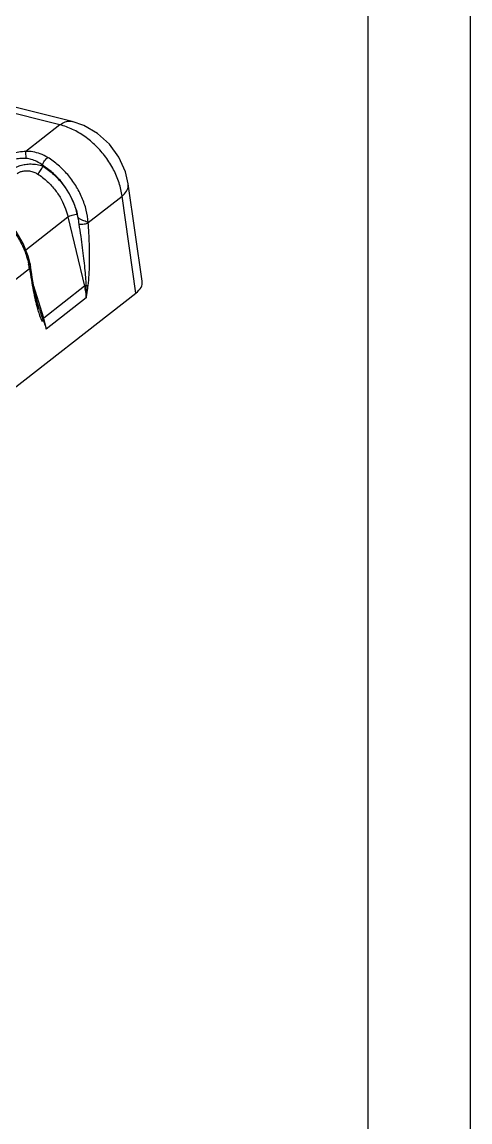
# Model space of a CAD drawing. Header units: inches. Extents: x 3700 to 4563, y 1353 to 2328.
# Drawn here: x 4026.4 to 4047.6, y 1464.8 to 1516.8 of the extents above; entities that cross this region are included whole.
import ezdxf

# ---------------------------------------------------------------- set-up
doc = ezdxf.new("R2010")
doc.units = ezdxf.units.IN
doc.header["$LTSCALE"] = 0.5
doc.layers.add('06___PRT_ALL_SURFS', color=7, linetype='Continuous')

msp = doc.modelspace()

# ---------------------------------------------------------------- linework, layer by layer
for p, q in [((4047.601, 1555.962), (4047.601, 1353.172)), ((4042.772, 1551.133), (4042.772, 1358))]:
    msp.add_line(p, q)
at = {"color": 7, "linetype": 'Continuous'}
for p, q in [((4028.218, 1511.983), (4013.329, 1515.687)), ((4028.791, 1512.151), (4013.903, 1515.855)), ((4028.218, 1511.983), (4026.608, 1510.728)), ((4032.104, 1504.589), (4031.445, 1509.2)), ((4029.557, 1507.363), (4031.151, 1508.606)), ((4031.805, 1504.03), (4031.151, 1508.606)), ((4024.339, 1503.294), (4026.774, 1505.194)), ((4026.802, 1505.421), (4026.802, 1505.42)), ((3994.231, 1474.734), (4031.805, 1504.03)), ((4029.456, 1503.804), (4027.569, 1502.332))]:
    msp.add_line(p, q, dxfattribs=at)
msp.add_lwpolyline([(4031.445, 1509.2), (4031.312, 1509.766), (4031.004, 1510.45), (4030.554, 1511.067), (4029.991, 1511.58), (4029.347, 1511.958), (4028.791, 1512.151)], dxfattribs=at)
for centre, radius, start, end in [((4023.511, 1504.735), 3.294, 9.5294, 11.7489), ((4023.615, 1504.753), 3.189, 7.9392, 9.5258), ((4015.72, 1505.657), 13.9, 356.88, 358.9309), ((4017.348, 1505.85), 12.288, 353.166, 355.5649), ((4022.733, 1504.116), 6.73, 357.3409, 2.3961), ((4033.93, 1505.161), 7.028, 195.2774, 195.9323)]:
    msp.add_arc(centre, radius, start, end, dxfattribs=at)
msp.add_ellipse((4030.156, 1504.437), major_axis=(1.952, 0.117), ratio=0.462882, start_param=-0.592644, end_param=0.037881, dxfattribs=at)
for points, start_tangent, end_tangent in [([(4028.218, 1511.983), (4028.463, 1512.125), (4028.7, 1512.165), (4028.791, 1512.151)], (0.788621, 0.61488), (0.969856, -0.243678)), ([(4031.151, 1508.606), (4031.012, 1509.238), (4030.751, 1509.865), (4030.381, 1510.458), (4029.92, 1510.989), (4029.389, 1511.433), (4028.813, 1511.77), (4028.218, 1511.983)], (-0.120961, 0.992657), (-0.970404, 0.241485)), ([(4026.608, 1510.728), (4026.275, 1510.695), (4025.979, 1510.629), (4025.735, 1510.536), (4025.553, 1510.425)], (-0.999017, -0.044329), (-0.78858, -0.614932)), ([(4027.636, 1510.445), (4027.283, 1510.616), (4026.937, 1510.706), (4026.608, 1510.728)], (-0.852959, 0.521977), (-0.999741, -0.02277)), ([(4026.618, 1510.393), (4026.612, 1510.526), (4026.609, 1510.644), (4026.608, 1510.728)], (-0.048528, 0.998822), (0.010414, 0.999946)), ([(4027.388, 1510.075), (4027.431, 1510.179), (4027.492, 1510.285), (4027.564, 1510.378), (4027.636, 1510.445)], (0.30528, 0.952263), (0.802004, 0.597319)), ([(4029.557, 1507.364), (4029.458, 1507.958), (4029.257, 1508.548), (4028.961, 1509.113), (4028.582, 1509.631), (4028.134, 1510.081), (4027.636, 1510.445)], (-0.077975, 0.996955), (-0.852968, 0.521963)), ([(4031.151, 1508.606), (4031.362, 1508.85), (4031.448, 1509.1), (4031.444, 1509.2)], (0.752432, 0.65867), (-0.145396, 0.989374)), ([(4024.754, 1508.132), (4025.218, 1507.806), (4025.685, 1507.371), (4026.088, 1506.872), (4026.411, 1506.329), (4026.643, 1505.762), (4026.737, 1505.406)], (0.856254, -0.516554), (0.203503, -0.979074)), ([(4029.557, 1507.364), (4029.463, 1507.402), (4029.339, 1507.451), (4029.203, 1507.513), (4029.074, 1507.589)], (-0.912304, 0.409515), (-0.822985, 0.568062)), ([(4029.126, 1507.296), (4029.241, 1507.288), (4029.363, 1507.298), (4029.473, 1507.324), (4029.557, 1507.364)], (0.987382, -0.158354), (0.830226, 0.557427)), ([(4029.617, 1505.397), (4029.617, 1506.012), (4029.596, 1506.667), (4029.557, 1507.363)], (0.016915, 0.999857), (-0.066563, 0.997782)), ([(4026.804, 1505.3), (4026.774, 1505.193)], (-0.143533, -0.989646), (-0.386005, -0.922497)), ([(4026.822, 1505.295), (4026.818, 1505.254), (4026.774, 1505.194)], (0.127296, -0.991865), (-0.744648, -0.667458)), ([(4026.774, 1505.194), (4026.864, 1504.642), (4026.956, 1504.147), (4027.052, 1503.703), (4027.15, 1503.309)], (0.150028, -0.988682), (0.263717, -0.9646)), ([(4026.802, 1505.42), (4026.807, 1505.331), (4026.804, 1505.3)], (0.180894, -0.983503), (-0.143533, -0.989646)), ([(4029.373, 1504.353), (4029.4, 1504.223), (4029.424, 1504.088), (4029.443, 1503.948), (4029.456, 1503.804)], (0.226665, -0.973973), (0.071537, -0.997438)), ([(4029.456, 1503.804), (4029.49, 1504.001), (4029.522, 1504.196), (4029.549, 1504.388)], (0.167993, 0.985788), (0.153721, 0.988114)), ([(4029.458, 1504.398), (4029.493, 1504.394), (4029.525, 1504.391), (4029.544, 1504.389)], (0.993806, -0.11113), (0.997743, -0.067149)), ([(4027.172, 1503.231), (4027.255, 1502.968), (4027.37, 1502.687)], (0.274725, -0.961523), (0.433165, -0.901315)), ([(4027.404, 1502.797), (4027.399, 1502.76), (4027.388, 1502.723), (4027.37, 1502.687)], (-0.059711, -0.998216), (-0.490237, -0.871589)), ([(4027.404, 1502.797), (4027.438, 1502.71), (4027.468, 1502.63), (4027.494, 1502.557), (4027.517, 1502.491), (4027.537, 1502.431), (4027.554, 1502.378), (4027.569, 1502.332)], (0.368358, -0.929684), (0.292884, -0.956148)), ([(4027.569, 1502.332), (4027.546, 1502.466), (4027.518, 1502.597), (4027.486, 1502.726), (4027.449, 1502.853)], (-0.144965, 0.989437), (-0.298547, 0.954395))]:
    msp.add_spline(points, degree=3, dxfattribs=dict(at, start_tangent=start_tangent, end_tangent=end_tangent))
at = {"layer": '06___PRT_ALL_SURFS', "color": 7, "linetype": 'Continuous'}
for p, q in [((4027.41, 1510.032), (4027.388, 1510.075)), ((4026.597, 1506.078), (4028.597, 1507.637)), ((4028.597, 1507.637), (4029.373, 1504.353)), ((4026.813, 1505.36), (4026.802, 1505.421)), ((4026.865, 1505.025), (4026.813, 1505.36)), ((4027.449, 1502.853), (4026.984, 1504.357)), ((4029.373, 1504.353), (4027.449, 1502.853)), ((4027.246, 1503.258), (4027.247, 1503.254))]:
    msp.add_line(p, q, dxfattribs=at)
for points in [[(4026.802, 1505.42), (4026.715, 1505.78), (4026.48, 1506.374), (4026.145, 1506.941), (4025.721, 1507.457), (4025.228, 1507.901), (4024.796, 1508.192)], [(4027.247, 1503.255), (4027.176, 1503.504), (4027.111, 1503.763), (4027.048, 1504.044), (4026.986, 1504.345), (4026.925, 1504.671), (4026.865, 1505.025)]]:
    msp.add_lwpolyline(points, dxfattribs=at)
for centre, radius, start, end in [((4022.582, 1506.265), 6.626, 11.5309, 13.0269), ((4023.278, 1506.403), 5.916, 8.6831, 11.5663)]:
    msp.add_arc(centre, radius, start, end, dxfattribs=at)
for points, start_tangent, end_tangent in [([(4026.618, 1510.393), (4026.373, 1510.396), (4026.138, 1510.367), (4025.943, 1510.308), (4025.798, 1510.222)], (-0.997569, 0.069687), (-0.775107, -0.63183)), ([(4027.388, 1510.075), (4027.122, 1510.248), (4026.862, 1510.351), (4026.618, 1510.393)], (-0.787318, 0.616548), (-0.997554, 0.069905)), ([(4025.967, 1509.885), (4026.128, 1509.98), (4026.336, 1510.059), (4026.58, 1510.115), (4026.852, 1510.135), (4027.14, 1510.109), (4027.41, 1510.032)], (0.801518, 0.59797), (0.928875, -0.370393)), ([(4026.198, 1509.686), (4026.304, 1509.748), (4026.441, 1509.793), (4026.602, 1509.815), (4026.782, 1509.805), (4026.976, 1509.754), (4027.159, 1509.663)], (0.788442, 0.615109), (0.847569, -0.530685)), ([(4027.159, 1509.663), (4027.231, 1509.73), (4027.303, 1509.823), (4027.366, 1509.929), (4027.41, 1510.032)], (0.802408, 0.596776), (0.314665, 0.949203)), ([(4029.037, 1507.758), (4028.869, 1508.302), (4028.608, 1508.825), (4028.267, 1509.306), (4027.856, 1509.729), (4027.388, 1510.075)], (-0.220689, 0.975344), (-0.85237, 0.52294)), ([(4027.41, 1510.032), (4027.927, 1509.636), (4028.359, 1509.161), (4028.683, 1508.665), (4028.903, 1508.188), (4029.037, 1507.758)], (0.848448, -0.529278), (0.229892, -0.973216)), ([(4027.159, 1509.663), (4027.619, 1509.31), (4028.002, 1508.887), (4028.288, 1508.446), (4028.481, 1508.021), (4028.597, 1507.637)], (0.847631, -0.530586), (0.225872, -0.974157)), ([(4028.597, 1507.637), (4028.684, 1507.683), (4028.798, 1507.722), (4028.92, 1507.748), (4029.037, 1507.758)], (0.828001, 0.560727), (0.999998, 0.001794)), ([(4029.458, 1504.397), (4029.436, 1504.781), (4029.398, 1505.209), (4029.347, 1505.673), (4029.285, 1506.173), (4029.212, 1506.713), (4029.126, 1507.296)], (-0.020278, 0.999794), (-0.150133, 0.988666)), ([(4029.458, 1504.397), (4029.411, 1504.375), (4029.373, 1504.353)], (-0.920107, -0.391667), (-0.828001, -0.560727)), ([(4027.247, 1503.254), (4027.293, 1503.111), (4027.404, 1502.797)], (0.295315, -0.9554), (0.379656, -0.925128)), ([(4027.449, 1502.853), (4027.421, 1502.824), (4027.404, 1502.797)], (-0.748069, -0.663621), (-0.392568, -0.919723))]:
    msp.add_spline(points, degree=3, dxfattribs=dict(at, start_tangent=start_tangent, end_tangent=end_tangent))

doc.saveas('drawing.dxf')
